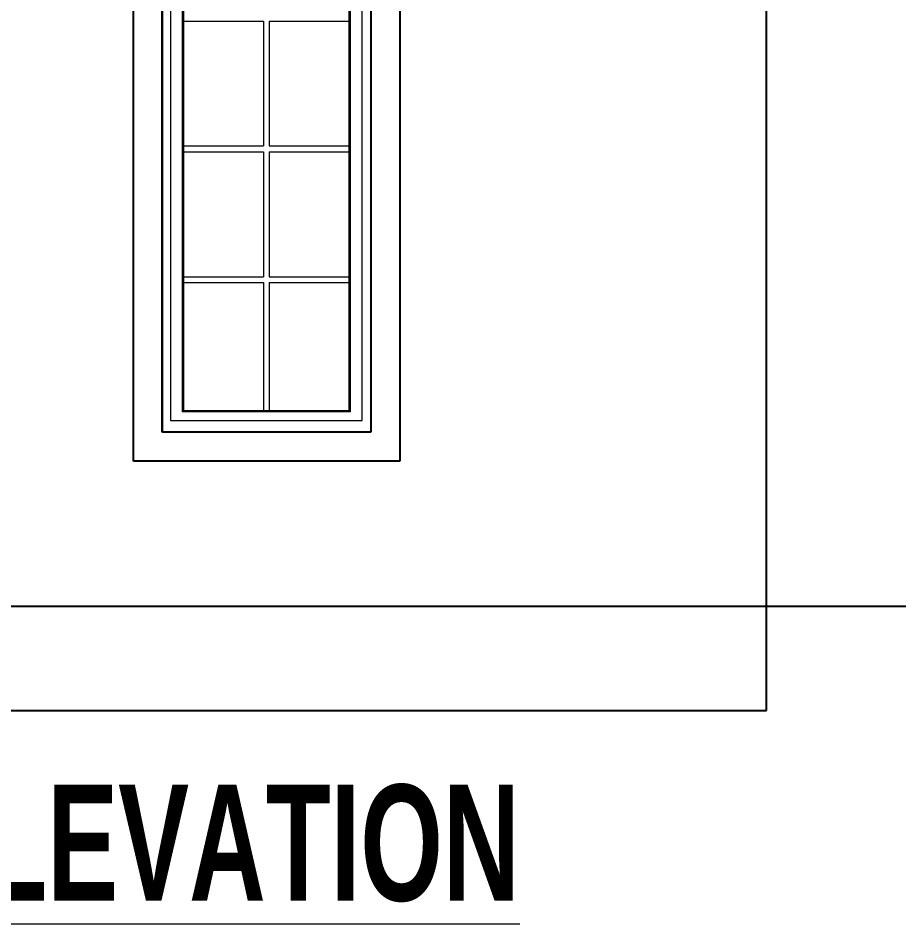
# Model space of a CAD drawing. Header units: inches. Extents: x -10117506 to -5032697, y -6529230 to -3253155.
# Drawn here: x -5059420.9 to -5059267.8, y -3256656.8 to -3256500.6 of the extents above; entities that cross this region are included whole.
import ezdxf

# ---------------------------------------------------------------- set-up
doc = ezdxf.new("R2010")
doc.units = ezdxf.units.IN
doc.header["$LTSCALE"] = 2
doc.header["$MEASUREMENT"] = 0
doc.layers.get('0').update_dxf_attribs({"linetype": 'CONTINUOUS'})
doc.layers.add('Text-100.w', color=254, linetype='CONTINUOUS', lineweight=9)
doc.layers.add('window', color=4, linetype='CONTINUOUS', lineweight=13)
doc.styles.add('Arial', font='arial.ttf', dxfattribs={"width": 0.8, "height": 12})

msp = doc.modelspace()

# ---------------------------------------------------------------- linework, layer by layer
at = {"ltscale": 0.5}
for p, q in [((-5059291.82, -3256602), (-5059291.82, -3256266)), ((-5059400.99, -3256577), (-5059400.99, -3256289)), ((-5059355.08, -3256289), (-5059355.08, -3256577)), ((-5059395.99, -3256572), (-5059395.99, -3256294)), ((-5059360.08, -3256294), (-5059360.08, -3256572)), ((-5059360.08, -3256572), (-5059395.99, -3256572)), ((-5059355.08, -3256577), (-5059400.99, -3256577)), ((-5059554.4, -3256602), (-5059291.82, -3256602)), ((-5059291.82, -3256602), (-5059267.82, -3256602)), ((-5059291.82, -3256620), (-5059291.82, -3256602)), ((-5059554.4, -3256620), (-5059291.82, -3256620))]:
    msp.add_line(p, q, dxfattribs=at)
at = {"layer": 'window'}
for p, q in [((-5059396.08, -3256572), (-5059396.08, -3256294)), ((-5059360.08, -3256572), (-5059360.08, -3256294)), ((-5059394.58, -3256295.5), (-5059394.58, -3256570)), ((-5059361.57, -3256570), (-5059361.57, -3256295.5)), ((-5059392.58, -3256297.5), (-5059392.58, -3256568.5)), ((-5059392.33, -3256297.75), (-5059392.33, -3256568.25)), ((-5059363.82, -3256568.25), (-5059363.82, -3256297.75)), ((-5059363.57, -3256568.5), (-5059363.57, -3256297.5)), ((-5059392.33, -3256501.12), (-5059378.58, -3256501.12)), ((-5059378.58, -3256501.12), (-5059378.58, -3256522.66)), ((-5059377.58, -3256501.12), (-5059377.58, -3256522.66)), ((-5059377.58, -3256501.12), (-5059363.82, -3256501.12)), ((-5059392.33, -3256522.66), (-5059378.58, -3256522.66)), ((-5059377.58, -3256522.66), (-5059363.82, -3256522.66)), ((-5059392.33, -3256523.66), (-5059378.58, -3256523.66)), ((-5059378.58, -3256523.66), (-5059378.58, -3256545.2)), ((-5059377.58, -3256523.66), (-5059377.58, -3256545.2)), ((-5059377.58, -3256523.66), (-5059363.82, -3256523.66)), ((-5059392.33, -3256545.2), (-5059378.58, -3256545.2)), ((-5059392.33, -3256546.2), (-5059378.58, -3256546.2)), ((-5059378.58, -3256546.2), (-5059378.58, -3256568.25)), ((-5059377.58, -3256545.2), (-5059363.82, -3256545.2)), ((-5059377.58, -3256546.2), (-5059377.58, -3256568.25)), ((-5059377.58, -3256546.2), (-5059363.82, -3256546.2)), ((-5059392.33, -3256568.25), (-5059392.58, -3256568.5)), ((-5059363.57, -3256568.5), (-5059392.58, -3256568.5)), ((-5059392.33, -3256568.25), (-5059363.82, -3256568.25)), ((-5059363.82, -3256568.25), (-5059363.57, -3256568.5)), ((-5059394.58, -3256570), (-5059361.57, -3256570)), ((-5059360.08, -3256572), (-5059396.08, -3256572))]:
    msp.add_line(p, q, dxfattribs=at)

# ---------------------------------------------------------------- texts
at = {"layer": 'Text-100.w', "insert": (-5059416.36, -3256632.79), "char_height": 20, "width": 569.1024, "attachment_point": 2, "style": 'Arial'}
msp.add_mtext('\\A1;{\\fArial Narrow|b1|i0|c0|p34;\\L EAST ELEVATION}', dxfattribs=at)

doc.saveas('drawing.dxf')
